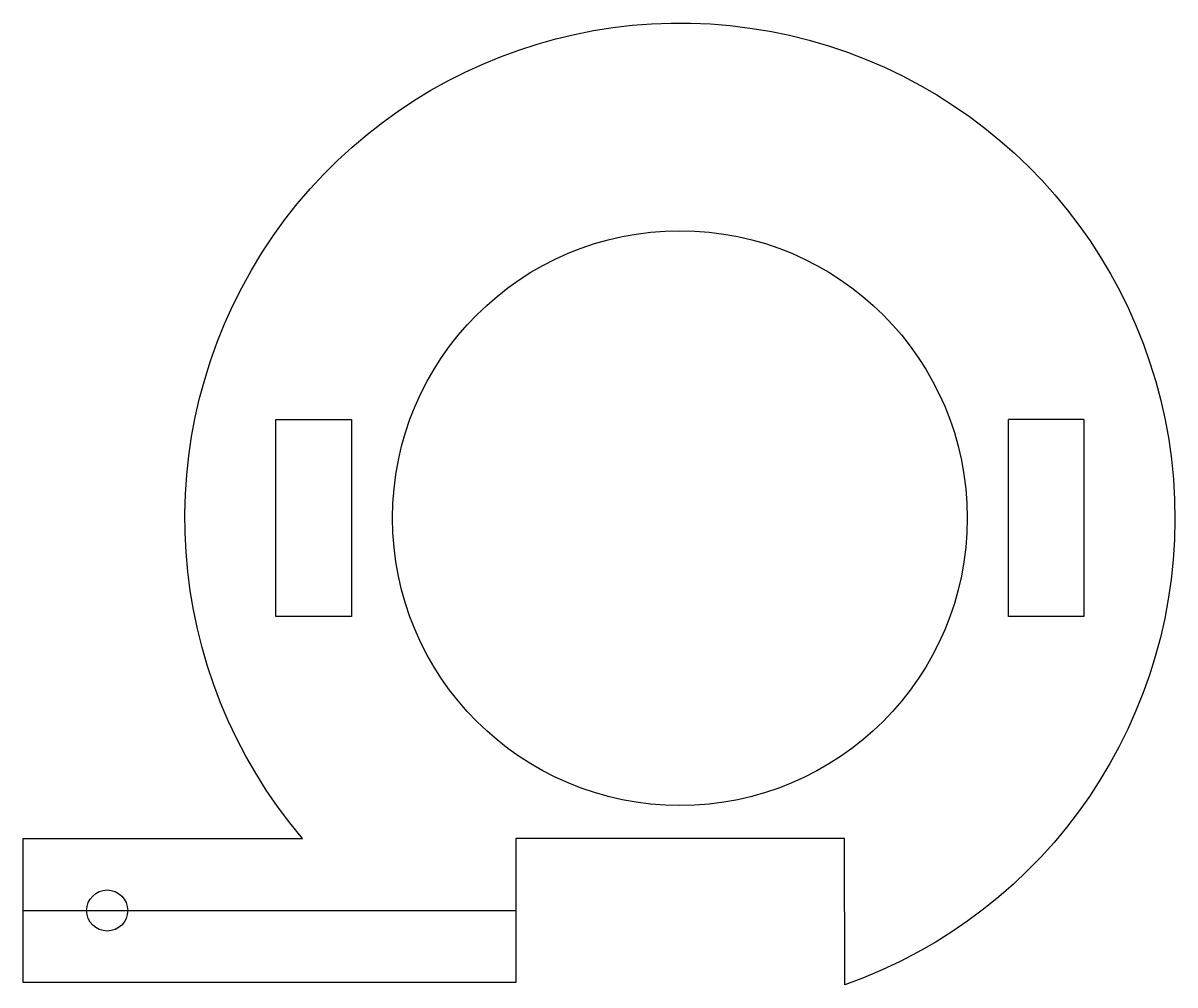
# Model space of a CAD drawing. Header units: inches. Extents: x -2 to 1.51, y -1.42 to 1.51.
import ezdxf

# ---------------------------------------------------------------- set-up
doc = ezdxf.new("R2010")
doc.units = ezdxf.units.IN
doc.layers.get('0').update_dxf_attribs({"linetype": 'CONTINUOUS'})

msp = doc.modelspace()

# ---------------------------------------------------------------- linework, layer by layer
for p, q in [((-1.23, 0.3), (-1, 0.3)), ((-1.23, -0.3), (-1.23, 0.3)), ((-1, 0.3), (-1, -0.3)), ((1.23, 0.3), (1, 0.3)), ((1, -0.3), (1, 0.3)), ((1.23, 0.3), (1.23, -0.3)), ((-1, -0.3), (-1.23, -0.3)), ((1.23, -0.3), (1, -0.3)), ((-0.5, -0.975), (-0.5, -1.4142)), ((-0.5, -0.9752), (-0.5, -1.4142)), ((-2, -1.1947), (-0.5, -1.1947))]:
    msp.add_line(p, q)
msp.add_lwpolyline([(0.5011, -0.975), (-0.5, -0.975), (-0.5, -1.4142), (-2, -1.4142), (-2, -0.9752), (-1.1492, -0.9752, -3.214369), (0.5017, -1.4213)], format="xyb", close=True)
for centre, radius in [((0, 0), 0.875), ((-1.7438, -1.1947), 0.0625)]:
    msp.add_circle(centre, radius)

doc.saveas('drawing.dxf')
